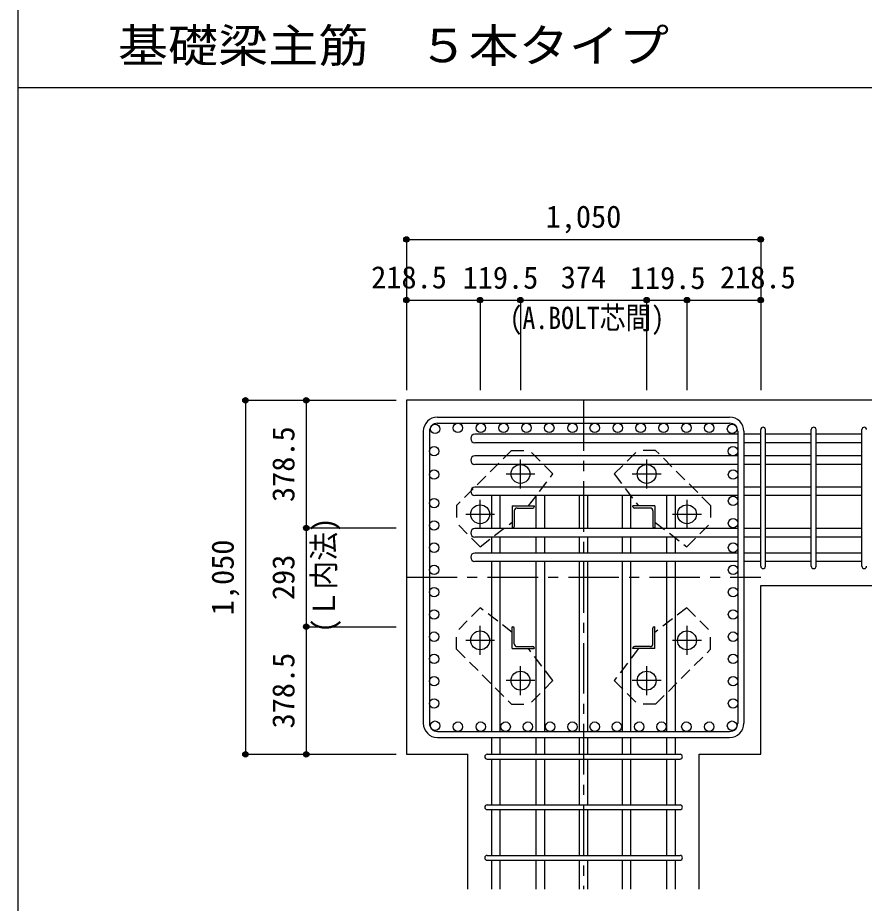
# Model space of a CAD drawing. Units: millimetres at full size, sheet at 1:30. Extents: x -5973 to 5954, y -4195 to 4201.
# Drawn here: x -5973 to -3464, y -2642 to -15 of the extents above; entities that cross this region are included whole.
import ezdxf
from ezdxf.enums import TextEntityAlignment as Align

# ---------------------------------------------------------------- set-up
doc = ezdxf.new("R2010")
doc.units = ezdxf.units.MM
doc.header["$LTSCALE"] = 30
doc.header["$PDMODE"] = 32
doc.header["$PDSIZE"] = 15
doc.linetypes.add('CHAIN1', pattern=[8, 5, -1, 1, -1])
doc.linetypes.add('DASHED1', pattern=[1.8, 1.2, -0.6])
for name, color, linetype in [('0-1', 2, 'Continuous'), ('0-2', 4, 'Continuous'), ('0-3', 3, 'Continuous'), ('0-4', 7, 'Continuous'), ('0-5', 7, 'Continuous'), ('0-6', 7, 'Continuous'), ('0-7', 4, 'Continuous'), ('0-9', 4, 'DASHED1'), ('0-D', 4, 'Continuous'), ('6-7_文字', 7, 'Continuous'), ('F-0_枠', 6, 'Continuous')]:
    doc.layers.add(name, color=color, linetype=linetype)
doc.styles.add('ＭＳ ゴシック', font='')
doc.styles.get('ＭＳ ゴシック').set_extended_font_data('MS Gothic')

msp = doc.modelspace()

# ---------------------------------------------------------------- linework, layer by layer
at = {"layer": '0-1'}
for p, q in [((-3370.8, -1149.89), (-4820.8, -1149.89)), ((-4820.8, -1149.89), (-4820.8, -2199.89)), ((-3770.8, -1698.97), (-3370.8, -1698.97)), ((-3770.8, -2199.89), (-3770.8, -1698.97)), ((-4820.8, -2199.89), (-4638.8, -2199.89)), ((-4638.8, -2599.89), (-4638.8, -2199.89))]:
    msp.add_line(p, q, dxfattribs=at)
msp.add_lwpolyline([(-3952.8, -2599.89), (-3952.8, -2199.89), (-3770.8, -2199.89)], dxfattribs=at)
at = {"layer": '0-2', "linetype": 'CHAIN1'}
for p, q in [((-4482.8, -1411.1), (-4482.8, -1325.59)), ((-4108.8, -1325.6), (-4108.8, -1411.1)), ((-4525.6, -1368.39), (-4440.1, -1368.39)), ((-4151.5, -1368.39), (-4066, -1368.39)), ((-4602.3, -1530.6), (-4602.3, -1445.09)), ((-3989.3, -1445.1), (-3989.3, -1530.6)), ((-4645.1, -1487.89), (-4559.6, -1487.89)), ((-4032, -1487.89), (-3946.5, -1487.89)), ((-4602.3, -1904.69), (-4602.3, -1819.19)), ((-3989.3, -1819.19), (-3989.3, -1904.7)), ((-4559.6, -1861.89), (-4645.1, -1861.89)), ((-3946.5, -1861.89), (-4032, -1861.89)), ((-4482.8, -2024.19), (-4482.8, -1938.69)), ((-4108.8, -1938.69), (-4108.8, -2024.2)), ((-4440.1, -1981.39), (-4525.6, -1981.39)), ((-4066, -1981.39), (-4151.5, -1981.39))]:
    msp.add_line(p, q, dxfattribs=at)
at = {"layer": '0-2'}
for p, q in [((-4507.3, -1463.39), (-4442.3, -1463.39)), ((-4507.3, -1463.39), (-4507.3, -1528.39)), ((-4492.8, -1469.39), (-4446.3, -1469.39)), ((-4442.3, -1463.39), (-4442.3, -1465.39)), ((-4084.3, -1463.39), (-4149.3, -1463.39)), ((-4149.3, -1465.39), (-4149.3, -1463.39)), ((-4098.8, -1469.39), (-4145.3, -1469.39)), ((-4084.3, -1463.39), (-4084.3, -1528.39)), ((-4501.3, -1477.89), (-4501.3, -1524.39)), ((-4090.3, -1477.89), (-4090.3, -1524.39)), ((-4505.3, -1528.39), (-4507.3, -1528.39)), ((-4084.3, -1528.39), (-4086.3, -1528.39)), ((-4507.3, -1821.39), (-4505.3, -1821.39)), ((-4507.3, -1886.39), (-4507.3, -1821.39)), ((-4501.3, -1871.89), (-4501.3, -1825.39)), ((-4090.3, -1871.89), (-4090.3, -1825.39)), ((-4086.3, -1821.39), (-4084.3, -1821.39)), ((-4084.3, -1886.39), (-4084.3, -1821.39)), ((-4507.3, -1886.39), (-4442.3, -1886.39)), ((-4492.8, -1880.39), (-4446.3, -1880.39)), ((-4442.3, -1884.39), (-4442.3, -1886.39)), ((-4149.3, -1886.39), (-4149.3, -1884.39)), ((-4084.3, -1886.39), (-4149.3, -1886.39)), ((-4098.8, -1880.39), (-4145.3, -1880.39))]:
    msp.add_line(p, q, dxfattribs=at)
at = {"layer": '0-2', "color": 3}
for centre in [(-4482.8, -1368.39), (-4108.8, -1368.39), (-4602.3, -1487.89), (-3989.3, -1487.89), (-4602.3, -1861.89), (-3989.3, -1861.89), (-4482.8, -1981.39), (-4108.8, -1981.39)]:
    msp.add_circle(centre, 28, dxfattribs=at)
at = {"layer": '0-2'}
for centre, radius, start, end in [((-4492.8, -1477.89), 8.5, 90, 180), ((-4446.3, -1465.39), 4, 270, 0), ((-4145.3, -1465.39), 4, 180, 270), ((-4098.8, -1477.89), 8.5, 0, 90), ((-4505.3, -1524.39), 4, 270, 0), ((-4086.3, -1524.39), 4, 180, 270), ((-4505.3, -1825.39), 4, 0, 90), ((-4086.3, -1825.39), 4, 90, 180), ((-4492.8, -1871.89), 8.5, 180, 270), ((-4446.3, -1884.39), 4, 0, 90), ((-4145.3, -1884.39), 4, 90, 180), ((-4098.8, -1871.89), 8.5, 270, 0)]:
    msp.add_arc(centre, radius, start, end, dxfattribs=at)
at = {"layer": '0-3'}
for centre in [(-4735.87, -1234.82), (-4668.17, -1231.89), (-4600.47, -1231.89), (-4532.76, -1231.89), (-4465.06, -1231.89), (-4397.36, -1231.89), (-4328.8, -1231.89), (-4262.8, -1231.89), (-4194.25, -1231.89), (-4126.54, -1231.89), (-4058.84, -1231.89), (-3991.14, -1231.89), (-3923.43, -1231.89), (-3855.73, -1234.82), (-4738.7, -1300.82), (-3852.9, -1300.82), (-4738.8, -1370.23), (-3852.8, -1370.23), (-4738.8, -1454.97), (-3852.8, -1448.39), (-4738.8, -1520.97), (-3852.8, -1514.39), (-4738.8, -1586.97), (-3852.8, -1586.97), (-4738.8, -1652.97), (-3852.8, -1652.97), (-4738.8, -1718.97), (-3852.8, -1718.97), (-4738.8, -1784.97), (-3852.8, -1784.97), (-4738.8, -1850.97), (-3852.8, -1850.97), (-4738.8, -1916.97), (-3852.8, -1916.97), (-4738.8, -1982.97), (-3852.8, -1982.97), (-4738.8, -2048.97), (-3852.8, -2048.97), (-4735.87, -2114.97), (-3855.73, -2114.97), (-4668.17, -2117.89), (-4600.47, -2117.89), (-4526.8, -2117.89), (-4460.8, -2117.89), (-4394.8, -2117.89), (-4328.8, -2117.89), (-4262.8, -2117.89), (-4196.8, -2117.89), (-4130.8, -2117.89), (-4064.8, -2117.89), (-3991.14, -2117.89), (-3923.43, -2117.89)]:
    msp.add_circle(centre, 14, dxfattribs=at)
at = {"layer": '0-4'}
for p, q in [((-4728.8, -1199.89), (-3862.8, -1199.89)), ((-4728.8, -1217.89), (-3862.8, -1217.89)), ((-4770.8, -1241.89), (-4770.8, -2107.89)), ((-4752.8, -1241.89), (-4752.8, -2107.89)), ((-3838.8, -1241.89), (-3838.8, -2107.89)), ((-3820.8, -1241.89), (-3820.8, -2107.89)), ((-4728.8, -2131.89), (-3862.8, -2131.89)), ((-4728.8, -2149.89), (-3862.8, -2149.89))]:
    msp.add_line(p, q, dxfattribs=at)
for centre, radius, start, end in [((-4728.8, -1241.89), 42, 90, 180), ((-3862.8, -1241.89), 42, 0, 90), ((-4728.8, -1241.89), 24, 90, 180), ((-3862.8, -1241.89), 24, 0, 90), ((-4728.8, -2107.89), 42, 180, 270), ((-4728.8, -2107.89), 24, 180, 270), ((-3862.8, -2107.89), 42, 270, 0), ((-3862.8, -2107.89), 24, 270, 0)]:
    msp.add_arc(centre, radius, start, end, dxfattribs=at)
at = {"layer": '0-5'}
for p, q in [((-3838.8, -1250.82), (-4617.8, -1250.82)), ((-3770.8, -1250.82), (-3820.8, -1250.82)), ((-3620.8, -1250.82), (-3756.8, -1250.82)), ((-3470.8, -1250.82), (-3606.8, -1250.82)), ((-3838.8, -1275.82), (-4617.8, -1275.82)), ((-3770.8, -1275.82), (-3820.8, -1275.82)), ((-3620.8, -1275.82), (-3756.8, -1275.82)), ((-3470.8, -1275.82), (-3606.8, -1275.82)), ((-3838.8, -1314.89), (-4617.8, -1314.89)), ((-3770.8, -1314.89), (-3820.8, -1314.89)), ((-3620.8, -1314.89), (-3756.8, -1314.89)), ((-3470.8, -1314.89), (-3606.8, -1314.89)), ((-3838.8, -1339.89), (-4617.8, -1339.89)), ((-3770.8, -1339.89), (-3820.8, -1339.89)), ((-3620.8, -1339.89), (-3756.8, -1339.89)), ((-3470.8, -1339.89), (-3606.8, -1339.89)), ((-3838.8, -1407.39), (-4617.8, -1407.39)), ((-3770.8, -1407.39), (-3820.8, -1407.39)), ((-3620.8, -1407.39), (-3756.8, -1407.39)), ((-3470.8, -1407.39), (-3606.8, -1407.39)), ((-3838.8, -1432.39), (-4617.8, -1432.39)), ((-4567.8, -1530.39), (-4567.8, -1432.39)), ((-4542.8, -1530.39), (-4542.8, -1432.39)), ((-4435.8, -1530.39), (-4435.8, -1432.39)), ((-4410.8, -1530.39), (-4410.8, -1432.39)), ((-4308.3, -1530.39), (-4308.3, -1432.39)), ((-4283.3, -1530.39), (-4283.3, -1432.39)), ((-4180.8, -1530.39), (-4180.8, -1432.39)), ((-4155.8, -1530.39), (-4155.8, -1432.39)), ((-4048.8, -1530.39), (-4048.8, -1432.39)), ((-4023.8, -1530.39), (-4023.8, -1432.39)), ((-3770.8, -1432.39), (-3820.8, -1432.39)), ((-3620.8, -1432.39), (-3756.8, -1432.39)), ((-3470.8, -1432.39), (-3606.8, -1432.39)), ((-3838.8, -1530.39), (-4617.8, -1530.39)), ((-3770.8, -1530.39), (-3820.8, -1530.39)), ((-3620.8, -1530.39), (-3756.8, -1530.39)), ((-3470.8, -1530.39), (-3606.8, -1530.39)), ((-3838.8, -1555.39), (-4617.8, -1555.39)), ((-4567.8, -1602.97), (-4567.8, -1555.39)), ((-4542.8, -1602.97), (-4542.8, -1555.39)), ((-4435.8, -1602.97), (-4435.8, -1555.39)), ((-4410.8, -1602.97), (-4410.8, -1555.39)), ((-4308.3, -1602.97), (-4308.3, -1555.39)), ((-4283.3, -1602.97), (-4283.3, -1555.39)), ((-4180.8, -1602.97), (-4180.8, -1555.39)), ((-4155.8, -1602.97), (-4155.8, -1555.39)), ((-4048.8, -1602.97), (-4048.8, -1555.39)), ((-4023.8, -1602.97), (-4023.8, -1555.39)), ((-3770.8, -1555.39), (-3820.8, -1555.39)), ((-3620.8, -1555.39), (-3756.8, -1555.39)), ((-3470.8, -1555.39), (-3606.8, -1555.39)), ((-3838.8, -1602.97), (-4617.8, -1602.97)), ((-3838.8, -1627.97), (-4617.8, -1627.97)), ((-4567.8, -2131.89), (-4567.8, -1627.97)), ((-4542.8, -2131.89), (-4542.8, -1627.97)), ((-4435.8, -2131.89), (-4435.8, -1627.97)), ((-4410.8, -2131.89), (-4410.8, -1627.97)), ((-4308.3, -2131.89), (-4308.3, -1627.97)), ((-4283.3, -2131.89), (-4283.3, -1627.97)), ((-4180.8, -2131.89), (-4180.8, -1627.97)), ((-4155.8, -2131.89), (-4155.8, -1627.97)), ((-4048.8, -2131.89), (-4048.8, -1627.97)), ((-4023.8, -2131.89), (-4023.8, -1627.97)), ((-3770.8, -1602.97), (-3820.8, -1602.97)), ((-3770.8, -1627.97), (-3820.8, -1627.97)), ((-3620.8, -1602.97), (-3756.8, -1602.97)), ((-3620.8, -1627.97), (-3756.8, -1627.97)), ((-3470.8, -1602.97), (-3606.8, -1602.97)), ((-3470.8, -1627.97), (-3606.8, -1627.97)), ((-4567.8, -2199.89), (-4567.8, -2149.89)), ((-4542.8, -2199.89), (-4542.8, -2149.89)), ((-4435.8, -2199.89), (-4435.8, -2149.89)), ((-4410.8, -2199.89), (-4410.8, -2149.89)), ((-4308.3, -2199.89), (-4308.3, -2149.89)), ((-4283.3, -2199.89), (-4283.3, -2149.89)), ((-4180.8, -2199.89), (-4180.8, -2149.89)), ((-4155.8, -2199.89), (-4155.8, -2149.89)), ((-4048.8, -2199.89), (-4048.8, -2149.89)), ((-4023.8, -2199.89), (-4023.8, -2149.89)), ((-4567.8, -2349.89), (-4567.8, -2213.89)), ((-4542.8, -2349.89), (-4542.8, -2213.89)), ((-4435.8, -2349.89), (-4435.8, -2213.89)), ((-4410.8, -2349.89), (-4410.8, -2213.89)), ((-4308.3, -2349.89), (-4308.3, -2213.89)), ((-4283.3, -2349.89), (-4283.3, -2213.89)), ((-4180.8, -2349.89), (-4180.8, -2213.89)), ((-4155.8, -2349.89), (-4155.8, -2213.89)), ((-4048.8, -2349.89), (-4048.8, -2213.89)), ((-4023.8, -2349.89), (-4023.8, -2213.89)), ((-4567.8, -2499.89), (-4567.8, -2363.89)), ((-4542.8, -2499.89), (-4542.8, -2363.89)), ((-4435.8, -2499.89), (-4435.8, -2363.89)), ((-4410.8, -2499.89), (-4410.8, -2363.89)), ((-4308.3, -2499.89), (-4308.3, -2363.89)), ((-4283.3, -2499.89), (-4283.3, -2363.89)), ((-4180.8, -2499.89), (-4180.8, -2363.89)), ((-4155.8, -2499.89), (-4155.8, -2363.89)), ((-4048.8, -2499.89), (-4048.8, -2363.89)), ((-4023.8, -2499.89), (-4023.8, -2363.89)), ((-4567.8, -2599.89), (-4567.8, -2513.89)), ((-4542.8, -2599.89), (-4542.8, -2513.89)), ((-4435.8, -2599.89), (-4435.8, -2513.89)), ((-4410.8, -2599.89), (-4410.8, -2513.89)), ((-4308.3, -2599.89), (-4308.3, -2513.89)), ((-4283.3, -2599.89), (-4283.3, -2513.89)), ((-4180.8, -2599.89), (-4180.8, -2513.89)), ((-4155.8, -2599.89), (-4155.8, -2513.89)), ((-4048.8, -2599.89), (-4048.8, -2513.89)), ((-4023.8, -2599.89), (-4023.8, -2513.89))]:
    msp.add_line(p, q, dxfattribs=at)
for centre in [(-4617.8, -1263.32), (-4617.8, -1327.39), (-4617.8, -1419.89), (-4617.8, -1542.89), (-4617.8, -1615.47)]:
    msp.add_arc(centre, 12.5, 90, 270, dxfattribs=at)
at = {"layer": '0-6'}
for p, q in [((-3770.8, -1641.97), (-3770.8, -1236.82)), ((-3756.8, -1641.97), (-3756.8, -1236.82)), ((-3620.8, -1641.97), (-3620.8, -1236.82)), ((-3606.8, -1641.97), (-3606.8, -1236.82)), ((-3470.8, -1641.97), (-3470.8, -1236.82)), ((-4581.8, -2199.89), (-4009.8, -2199.89)), ((-4581.8, -2213.89), (-4009.8, -2213.89)), ((-4581.8, -2349.89), (-4009.8, -2349.89)), ((-4581.8, -2363.89), (-4009.8, -2363.89)), ((-4581.8, -2499.89), (-4009.8, -2499.89)), ((-4581.8, -2513.89), (-4009.8, -2513.89))]:
    msp.add_line(p, q, dxfattribs=at)
for centre, start, end in [((-3763.8, -1236.82), 0, 180), ((-3763.8, -1236.82), 0, 180), ((-3763.8, -1236.82), 0, 180), ((-3763.8, -1236.82), 0, 180), ((-3613.8, -1236.82), 0, 180), ((-3463.8, -1236.82), 0, 180), ((-3763.8, -1641.97), 180, 0), ((-3763.8, -1641.97), 180, 0), ((-3763.8, -1641.97), 180, 0), ((-3763.8, -1641.97), 180, 0), ((-3613.8, -1641.97), 180, 0), ((-3463.8, -1641.97), 180, 0), ((-4581.8, -2206.89), 90, 270), ((-4581.8, -2206.89), 90, 270), ((-4581.8, -2206.89), 90, 270), ((-4581.8, -2206.89), 90, 270), ((-4009.8, -2206.89), 270, 90), ((-4009.8, -2206.89), 270, 90), ((-4009.8, -2206.89), 270, 90), ((-4009.8, -2206.89), 270, 90), ((-4581.8, -2356.89), 90, 270), ((-4009.8, -2356.89), 270, 90), ((-4581.8, -2506.89), 90, 270), ((-4009.8, -2506.89), 270, 90)]:
    msp.add_arc(centre, 7, start, end, dxfattribs=at)
at = {"layer": '0-9'}
for p, q in [((-4508.93, -1298.43), (-4456.6, -1298.43)), ((-4386.61, -1368.41), (-4456.6, -1298.43)), ((-4204.99, -1368.42), (-4135, -1298.43)), ((-4459, -1463.4), (-4386.61, -1368.41)), ((-4204.99, -1368.42), (-4132.6, -1463.4)), ((-3919.33, -1461.77), (-3919.33, -1514.09)), ((-4602.28, -1584.08), (-4672.27, -1514.09)), ((-4602.28, -1584.08), (-4507.3, -1511.7)), ((-4084.3, -1511.7), (-3989.32, -1584.08)), ((-3989.32, -1584.08), (-3919.33, -1514.09)), ((-4602.28, -1765.71), (-4672.27, -1835.7)), ((-4507.3, -1838.09), (-4602.28, -1765.71)), ((-3989.32, -1765.71), (-4084.3, -1838.09)), ((-3989.32, -1765.71), (-3919.33, -1835.7)), ((-4672.27, -1888.02), (-4672.27, -1835.7)), ((-4386.61, -1981.37), (-4459, -1886.39)), ((-4132.6, -1886.39), (-4204.99, -1981.38)), ((-4386.61, -1981.37), (-4456.6, -2051.36)), ((-4204.99, -1981.38), (-4135, -2051.36)), ((-4082.67, -2051.36), (-4135, -2051.36))]:
    msp.add_line(p, q, dxfattribs=at)
for points in [[(-4508.93, -1298.43), (-4672.27, -1461.77), (-4672.27, -1514.09)], [(-3919.33, -1461.77), (-4082.67, -1298.43), (-4135, -1298.43)], [(-4082.67, -2051.36), (-3919.33, -1888.02), (-3919.33, -1835.7)], [(-4672.27, -1888.02), (-4508.93, -2051.36), (-4456.6, -2051.36)]]:
    msp.add_lwpolyline(points, dxfattribs=at)
at = {"layer": '0-D'}
for p, q in [((-4820.8, -672.85), (-4820.8, -852.85)), ((-4820.8, -672.85), (-3770.8, -672.85)), ((-4820.8, -672.85), (-4820.8, -852.85)), ((-3770.8, -672.85), (-3770.8, -852.85)), ((-4820.8, -852.85), (-4820.8, -1119.89)), ((-4820.8, -852.85), (-4820.8, -1119.89)), ((-4820.8, -852.85), (-4602.3, -852.85)), ((-4820.8, -852.85), (-4820.8, -1119.89)), ((-4602.3, -852.85), (-4602.3, -1119.89)), ((-4602.3, -852.85), (-4482.8, -852.85)), ((-4482.8, -852.85), (-4482.8, -1119.89)), ((-4482.8, -852.85), (-4108.8, -852.85)), ((-4108.8, -852.85), (-4108.8, -1119.89)), ((-4108.8, -852.85), (-3989.3, -852.85)), ((-3989.3, -852.85), (-3989.3, -1119.89)), ((-3770.8, -852.85), (-3770.8, -1119.89)), ((-5297.84, -1149.89), (-5117.84, -1149.89)), ((-5297.84, -1149.89), (-5297.84, -2199.89)), ((-5297.84, -1149.89), (-5117.84, -1149.89)), ((-5117.84, -1149.89), (-4850.8, -1149.89)), ((-5117.84, -1149.89), (-4850.8, -1149.89)), ((-5117.84, -1149.89), (-5117.84, -1528.39)), ((-5117.84, -1149.89), (-4850.8, -1149.89)), ((-5117.84, -1528.39), (-4850.8, -1528.39)), ((-5117.84, -1528.39), (-5117.84, -1821.39)), ((-5117.84, -1821.39), (-4850.8, -1821.39)), ((-5297.84, -2199.89), (-5117.84, -2199.89)), ((-5117.84, -2199.89), (-4850.8, -2199.89))]:
    msp.add_line(p, q, dxfattribs=at)
at = {"layer": '0-D', "linetype": 'CHAIN1'}
for p, q in [((-4295.8, -1149.89), (-4295.8, -2599.89)), ((-4820.8, -1674.89), (-3770.8, -1674.89))]:
    msp.add_line(p, q, dxfattribs=at)
at = {"layer": '0-D'}
for points in [[(-3989.3, -852.85), (-3770.8, -852.85), (-3770.8, -1119.89)], [(-5117.84, -1821.39), (-5117.84, -2199.89), (-4850.8, -2199.89)]]:
    msp.add_lwpolyline(points, dxfattribs=at)
for centre, radius in [((-4820.8, -672.85), 8), ((-4820.8, -672.85), 7.2), ((-4820.8, -672.85), 6.4), ((-4820.8, -672.85), 5.6), ((-4820.8, -672.85), 4.8), ((-4820.8, -672.85), 4), ((-4820.8, -672.85), 3.2), ((-4820.8, -672.85), 2.4), ((-4820.8, -672.85), 1.6), ((-4820.8, -672.85), 0.8), ((-3770.8, -672.85), 8), ((-3770.8, -672.85), 7.2), ((-3770.8, -672.85), 6.4), ((-3770.8, -672.85), 5.6), ((-3770.8, -672.85), 4.8), ((-3770.8, -672.85), 4), ((-3770.8, -672.85), 3.2), ((-3770.8, -672.85), 2.4), ((-3770.8, -672.85), 1.6), ((-3770.8, -672.85), 0.8), ((-4820.8, -852.85), 8), ((-4820.8, -852.85), 7.2), ((-4820.8, -852.85), 6.4), ((-4820.8, -852.85), 5.6), ((-4820.8, -852.85), 4.8), ((-4820.8, -852.85), 4), ((-4820.8, -852.85), 3.2), ((-4820.8, -852.85), 2.4), ((-4820.8, -852.85), 1.6), ((-4820.8, -852.85), 0.8), ((-4602.3, -852.85), 8), ((-4602.3, -852.85), 7.2), ((-4602.3, -852.85), 6.4), ((-4602.3, -852.85), 5.6), ((-4602.3, -852.85), 4.8), ((-4602.3, -852.85), 4), ((-4602.3, -852.85), 3.2), ((-4602.3, -852.85), 2.4), ((-4602.3, -852.85), 1.6), ((-4602.3, -852.85), 0.8), ((-4482.8, -852.85), 8), ((-4482.8, -852.85), 7.2), ((-4482.8, -852.85), 6.4), ((-4482.8, -852.85), 5.6), ((-4482.8, -852.85), 4.8), ((-4482.8, -852.85), 4), ((-4482.8, -852.85), 3.2), ((-4482.8, -852.85), 2.4), ((-4482.8, -852.85), 1.6), ((-4482.8, -852.85), 0.8), ((-4108.8, -852.85), 8), ((-4108.8, -852.85), 7.2), ((-4108.8, -852.85), 6.4), ((-4108.8, -852.85), 5.6), ((-4108.8, -852.85), 4.8), ((-4108.8, -852.85), 4), ((-4108.8, -852.85), 3.2), ((-4108.8, -852.85), 2.4), ((-4108.8, -852.85), 1.6), ((-4108.8, -852.85), 0.8), ((-3989.3, -852.85), 8), ((-3989.3, -852.85), 7.2), ((-3989.3, -852.85), 6.4), ((-3989.3, -852.85), 5.6), ((-3989.3, -852.85), 4.8), ((-3989.3, -852.85), 4), ((-3989.3, -852.85), 3.2), ((-3989.3, -852.85), 2.4), ((-3989.3, -852.85), 1.6), ((-3989.3, -852.85), 0.8), ((-3770.8, -852.85), 8), ((-3770.8, -852.85), 7.2), ((-3770.8, -852.85), 6.4), ((-3770.8, -852.85), 5.6), ((-3770.8, -852.85), 4.8), ((-3770.8, -852.85), 4), ((-3770.8, -852.85), 3.2), ((-3770.8, -852.85), 2.4), ((-3770.8, -852.85), 1.6), ((-3770.8, -852.85), 0.8), ((-5297.84, -1149.89), 8), ((-5297.84, -1149.89), 7.2), ((-5297.84, -1149.89), 6.4), ((-5297.84, -1149.89), 5.6), ((-5297.84, -1149.89), 4.8), ((-5297.84, -1149.89), 4), ((-5297.84, -1149.89), 3.2), ((-5297.84, -1149.89), 2.4), ((-5297.84, -1149.89), 1.6), ((-5297.84, -1149.89), 0.8), ((-5117.84, -1149.89), 8), ((-5117.84, -1149.89), 7.2), ((-5117.84, -1149.89), 6.4), ((-5117.84, -1149.89), 5.6), ((-5117.84, -1149.89), 4.8), ((-5117.84, -1149.89), 4), ((-5117.84, -1149.89), 3.2), ((-5117.84, -1149.89), 2.4), ((-5117.84, -1149.89), 1.6), ((-5117.84, -1149.89), 0.8), ((-5117.84, -1528.39), 8), ((-5117.84, -1528.39), 7.2), ((-5117.84, -1528.39), 6.4), ((-5117.84, -1528.39), 5.6), ((-5117.84, -1528.39), 4.8), ((-5117.84, -1528.39), 4), ((-5117.84, -1528.39), 3.2), ((-5117.84, -1528.39), 2.4), ((-5117.84, -1528.39), 1.6), ((-5117.84, -1528.39), 0.8), ((-5117.84, -1821.39), 8), ((-5117.84, -1821.39), 7.2), ((-5117.84, -1821.39), 6.4), ((-5117.84, -1821.39), 5.6), ((-5117.84, -1821.39), 4.8), ((-5117.84, -1821.39), 4), ((-5117.84, -1821.39), 3.2), ((-5117.84, -1821.39), 2.4), ((-5117.84, -1821.39), 1.6), ((-5117.84, -1821.39), 0.8), ((-5297.84, -2199.89), 8), ((-5297.84, -2199.89), 7.2), ((-5297.84, -2199.89), 6.4), ((-5297.84, -2199.89), 5.6), ((-5297.84, -2199.89), 4.8), ((-5297.84, -2199.89), 4), ((-5297.84, -2199.89), 3.2), ((-5297.84, -2199.89), 2.4), ((-5297.84, -2199.89), 1.6), ((-5297.84, -2199.89), 0.8), ((-5117.84, -2199.89), 8), ((-5117.84, -2199.89), 7.2), ((-5117.84, -2199.89), 6.4), ((-5117.84, -2199.89), 5.6), ((-5117.84, -2199.89), 4.8), ((-5117.84, -2199.89), 4), ((-5117.84, -2199.89), 3.2), ((-5117.84, -2199.89), 2.4), ((-5117.84, -2199.89), 1.6), ((-5117.84, -2199.89), 0.8)]:
    msp.add_circle(centre, radius, dxfattribs=at)
at = {"layer": '0-D', "color": 7}
for p in [(-4820.8, -672.85), (-3770.8, -672.85), (-4820.8, -852.85), (-4602.3, -852.85), (-4482.8, -852.85), (-4108.8, -852.85), (-3989.3, -852.85), (-3770.8, -852.85), (-5297.84, -1149.89), (-5117.84, -1149.89), (-5117.84, -1528.39), (-5117.84, -1528.39), (-5117.84, -1821.39), (-5297.84, -2199.89), (-5117.84, -2199.89)]:
    msp.add_point(p, dxfattribs=at)
at = {"layer": 'F-0_枠'}
msp.add_line((-5972.88, 4201.15), (-5972.88, -4195.24), dxfattribs=at)
at = {"layer": 'F-0_枠', "color": 2}
msp.add_line((-5972.88, -222.05), (3723.6, -222.05), dxfattribs=at)

# ---------------------------------------------------------------- texts
at = {"layer": '0-7', "style": 'ＭＳ ゴシック', "width": 0.85}
msp.add_text('(A.BOLT芯間)', height=65.98, dxfattribs=at).set_placement((-4515.01, -958.28), align=Align.BOTTOM_LEFT)
at = {"layer": '0-7', "style": 'ＭＳ ゴシック', "width": 0.95}
msp.add_text('(Ｌ内法)', height=65.98, rotation=90, dxfattribs=at).set_placement((-5012.78, -1839.49), align=Align.BOTTOM_LEFT)
at = {"layer": '0-D', "style": 'ＭＳ ゴシック'}
for s, p in [('1,050', (-4408.3, -657.85)), ('218.5', (-4925.3, -837.85)), ('119.5', (-4654.36, -838.81)), ('374', (-4363.3, -837.85)), ('119.5', (-4158.85, -839.65)), ('218.5', (-3891.3, -837.85))]:
    msp.add_text(s, height=65.98, dxfattribs=at).set_placement(p, align=Align.BOTTOM_LEFT)
for s, p in [('378.5', (-5132.84, -1451.64)), ('1,050', (-5312.84, -1787.39)), ('293', (-5132.84, -1742.39)), ('378.5', (-5132.84, -2123.14))]:
    msp.add_text(s, height=65.98, rotation=90, dxfattribs=at).set_placement(p, align=Align.BOTTOM_LEFT)
at = {"layer": '6-7_文字', "color": 2, "style": 'ＭＳ ゴシック', "width": 1.1}
msp.add_text('\u3000\u3000基礎梁主筋\u3000５本タイプ', height=98.97, dxfattribs=at).set_placement((-5972.88, -177.05), align=Align.BOTTOM_LEFT)

doc.saveas('drawing.dxf')
